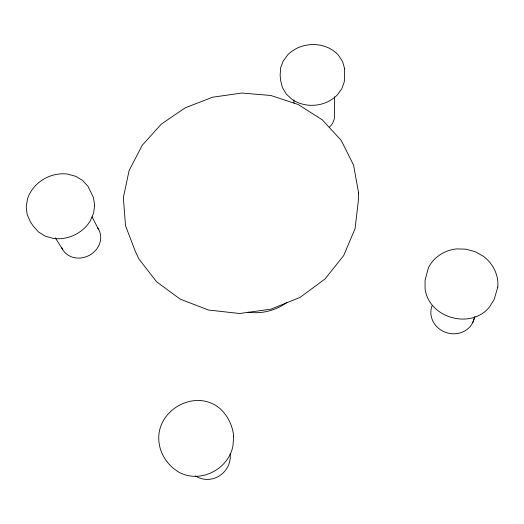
<?xml version="1.0" encoding="UTF-8"?>
<svg xmlns="http://www.w3.org/2000/svg" width="524" height="524" viewBox="0 0 524 524"><rect width="100%" height="100%" fill="white"/><g stroke="black" fill="none" stroke-linecap="round" stroke-linejoin="round"><path stroke-width="0.79" d="M472.746 322.601L474.921 316.45M55.275 237.824L62.631 249.483M92.008 216.897L98.381 229.027M293.774 99.946L294.036 103.156M334.404 96.783L334.633 114.546A19.774 17.194 -4.4 0 1 329.524 127.09M286.857 302.453A49.538 45.843 -11.3 0 1 247.983 312.199M230.174 453.764A22.748 21.995 -49.7 0 1 219.563 475.766A22.748 21.995 -49.7 0 1 195.563 476.015M97.503 227.711A20.606 18.216 -26.8 0 1 89.447 255.28A20.606 18.216 -26.8 0 1 61.59 247.335M474.397 317.537A22.06 20.305 17.1 0 1 447.516 332.969A22.06 20.305 17.1 0 1 431.979 305.944M344.674 68.919L344.327 81.626L341.903 88.582L337.286 94.968C325.686 106.857 305.793 108.75 292.084 99.422L286.287 94.071L282.482 87.75L280.648 80.493L280.137 75.345L280.628 67.845L283.215 60.961L287.899 54.679C301.267 41.252 325.633 40.931 338.491 55.236L342.657 61.649L344.674 68.919M497.8 287.119L494.145 299.453L489.462 307.064C470.893 329.858 429.077 318.192 425.095 289.038L425.056 280.222L428.357 267.954C433.584 257.074 444.712 250.151 456.555 248.907L465.908 249.162L474.914 251.599L483.141 256.105C492.829 263.231 498.94 274.989 497.8 287.119M358.58 192.989L358.324 200.777L355.089 228.582L343.665 255.614L325.004 278.991L300.173 297.337L270.974 309.16L239.638 313.503L208.585 310.044L180.191 299.132L156.532 281.729L138.847 258.876L135.605 251.965L125.531 225.824L123.356 197.699L129.087 170.575L142.24 145.286L161.34 124.083L185.332 107.754L212.705 97.202L241.793 93.03L270.882 95.492L298.202 104.505L322.398 119.911L341.229 140.432L353.595 165.112L358.58 192.989M233.671 436.191L232.964 445.891C228.634 468.836 201.327 483.383 180.164 472.844L180.033 472.799C168.034 466.295 159.493 453.712 158.792 439.97L158.772 439.826C157.161 408.969 196.395 388.074 220.224 408.779L220.342 408.877C228.012 415.951 232.604 425.861 233.671 436.191M94.661 205.303L93.6 213.17L90.279 220.899C82.681 233.291 67.766 240.411 53.35 238.453L45.221 236.134L38.455 231.929L33.123 225.949L30.412 221.849L27.156 214.552L26.2 206.836L27.549 198.76C32.907 182.339 50.69 171.852 67.655 174.092L75.718 176.319L82.504 180.361L87.934 186.217L93.436 197.43L94.661 205.303"/></g></svg>
